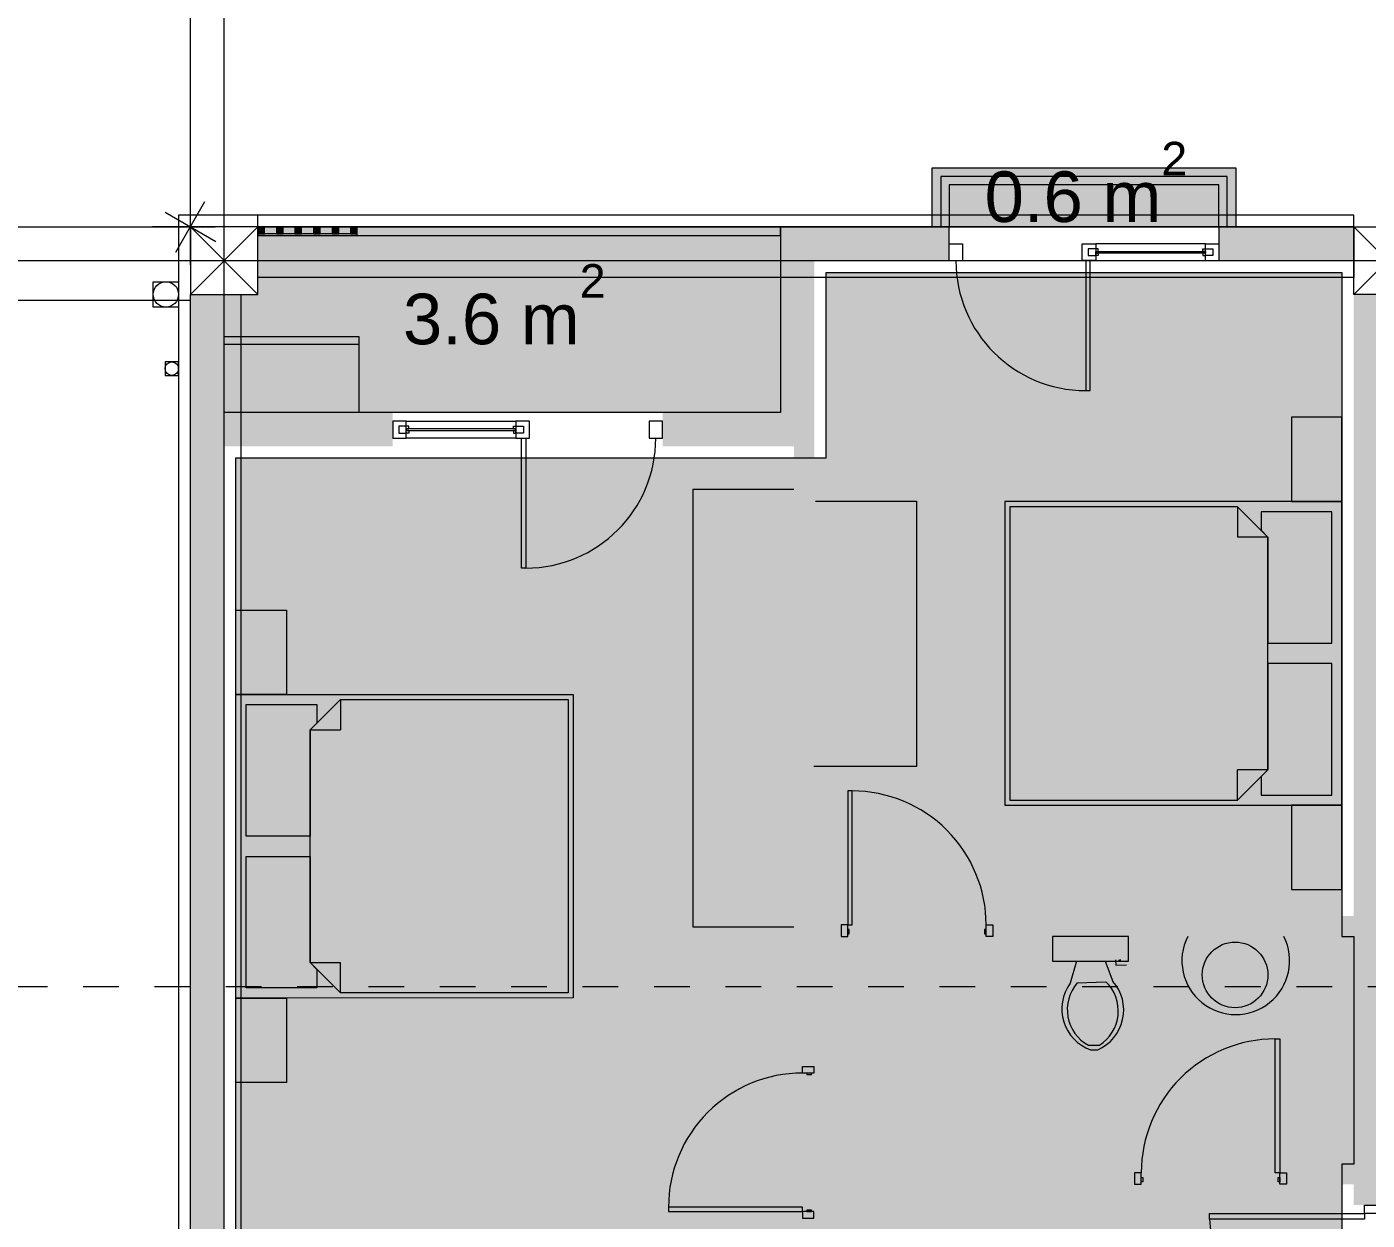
# Model space of a CAD drawing. Header units: millimetres. Extents: x 476571643 to 477489869, y 4620928210 to 4621294454.
# Drawn here: x 477215751 to 477223701, y 4621087306 to 4621094381 of the extents above; entities that cross this region are included whole.
import ezdxf

# ---------------------------------------------------------------- set-up
doc = ezdxf.new("R2010")
doc.units = ezdxf.units.MM
doc.header["$MEASUREMENT"] = 0
doc.linetypes.add('Dashed', pattern=[423.333333, 211.666667, -211.666667])
for name, color, linetype, lineweight in [('0_Pen_No__7_Pen_No__7_Pen_No__7', 7, 'Continuous', 0), ('2D Drafting - General_Pen_No__1_Pen_No__7', 7, 'Continuous', 0), ('2D Drafting - General_Pen_No__1_Pen_No__7_Pen_No__7', 7, 'Continuous', 0), ('2D Drafting - General_Pen_No__250_Pen_No__7_Pen_No__250', 7, 'Continuous', 0), ('2D Drafting - General_Pen_No__250_Pen_No__7_Pen_No__7', 7, 'Continuous', 0), ('2D Drafting - General_Pen_No__7_Pen_No__7_Pen_No__7', 7, 'Continuous', 0), ('Doors_Pen_No__7_Pen_No__7_Pen_No__7', 7, 'Continuous', 0), ('G-Anno-Nplt_Pen_No__151', 151, 'Continuous', 0), ('G-Anno-Nplt_Pen_No__255', 255, 'Continuous', 0), ('G-Anno-Nplt_Pen_No__4', 7, 'Continuous', 0), ('G-Anno-Nplt_Pen_No__7', 7, 'Continuous', 0), ('gegmebi_Pen_No__7_Pen_No__7', 7, 'Continuous', 0), ('kar-panjara_Pen_No__7_Pen_No__7_Pen_No__7', 7, 'Continuous', 0), ('New_0_Pen_No__7', 7, 'Continuous', 0), ('New_2D Drafting - General_Pen_No__250_Pen_No__7_Pen_No__255', 255, 'Continuous', 0), ('New_2D Drafting - General_Pen_No__30_Pen_No__9_Pen_No__9_Pen_No__255', 255, 'Continuous', 0), ('New_2D Drafting - General_Pen_No__30_Pen_No__9_Pen_No__9_Pen_No__7', 7, 'Continuous', 0), ('New_R03_Nakveti_Pen_No__4', 7, 'Continuous', 0), ('New_reg_nak_Pen_No__250', 7, 'Continuous', 0), ('New_reg_nak_Pen_No__7', 7, 'Continuous', 0), ('New_shenobebi_Pen_No__1', 1, 'Continuous', 0), ('New_shenobebi_Pen_No__7', 7, 'Continuous', 0), ('New_Structural - Bearing_Pen_No__1', 1, 'Continuous', 0), ('zoma_Pen_No__1', 1, 'Continuous', 0), ('zoma_Pen_No__142', 142, 'Continuous', 0), ('zoma_Pen_No__5_Pen_No__5', 5, 'Continuous', 0)]:
    doc.layers.add(name, color=color, linetype=linetype, lineweight=lineweight)
doc.layers.add('New_R03_Nakveti', color=7, linetype='Continuous')
doc.layers.add('zoma', color=7, linetype='Continuous')
doc.styles.add('GENERATED_STYLE_1', font='arial.ttf')
doc.styles.add('GENERATED_STYLE_2', font='arial.ttf')
doc.linetypes.add('Break', pattern='A,0,[1,a-5 saxl бѓ’бѓђбѓ¦бѓ”бѓ‘бѓ”бѓ‘бѓ\x98_1.Shx,S=15.679026,R=0,X=0,Y=0],-1975.557214,0', length=1975.557214)
doc.dimstyles.new('GENERATED_STYLE__12', dxfattribs={"dimtxt": 500, "dimasz": 228, "dimexe": 0.18, "dimexo": 3, "dimgap": 0.09, "dimtad": 1, "dimtih": 1, "dimtoh": 1, "dimlfac": 0.001, "dimzin": 0, "dimdsep": 46, "dimtxsty": 'GENERATED_STYLE_2', "dimblk": 'ARROWHEAD_2', "dimblk1": 'ARROWHEAD_2', "dimblk2": 'ARROWHEAD_2', "dimcen": 0.09, "dimclrd": 1, "dimclre": 1, "dimclrt": 1, "dimadec": 0, "dimazin": 0, "dimtfac": 1, "dimtdec": 4, "dimtmove": 2, "dimatfit": 3, "dimfxl": 1, "dimtolj": 1, "dimtzin": 0, "dimarcsym": 0})
doc.dimstyles.new('GENERATED_STYLE__13', dxfattribs={"dimtxt": 500, "dimasz": 228, "dimexe": 0.18, "dimexo": 3, "dimgap": 0.09, "dimtad": 1, "dimlfac": 0.001, "dimzin": 0, "dimdsep": 46, "dimtxsty": 'GENERATED_STYLE_2', "dimblk": 'ARROWHEAD_2', "dimblk1": 'ARROWHEAD_2', "dimblk2": 'ARROWHEAD_2', "dimcen": 0.09, "dimclrd": 1, "dimclre": 1, "dimclrt": 1, "dimadec": 0, "dimazin": 0, "dimtfac": 1, "dimtdec": 4, "dimtmove": 0, "dimatfit": 3, "dimfxl": 1, "dimtolj": 1, "dimtzin": 0, "dimarcsym": 0})
doc.dimstyles.new('GENERATED_STYLE__3', dxfattribs={"dimtxt": 200, "dimasz": 64.421331, "dimexe": 0.18, "dimexo": 3, "dimgap": 0.09, "dimtad": 1, "dimtih": 1, "dimtoh": 1, "dimlfac": 0.001, "dimzin": 0, "dimdsep": 46, "dimtxsty": 'GENERATED_STYLE_2', "dimblk": 'ARROWHEAD_2', "dimblk1": 'ARROWHEAD_2', "dimblk2": 'ARROWHEAD_2', "dimcen": 0.09, "dimclrd": 142, "dimclre": 142, "dimclrt": 142, "dimadec": 0, "dimazin": 0, "dimtfac": 1, "dimtdec": 4, "dimtmove": 0, "dimatfit": 3, "dimfxl": 1, "dimtolj": 1, "dimtzin": 0, "dimarcsym": 0})
doc.dimstyles.new('GENERATED_STYLE__7', dxfattribs={"dimtxt": 200, "dimasz": 64.421331, "dimexe": 0.18, "dimexo": 3, "dimgap": 0.09, "dimtad": 1, "dimlfac": 0.001, "dimzin": 0, "dimdsep": 46, "dimtxsty": 'GENERATED_STYLE_2', "dimblk": 'ARROWHEAD_2', "dimblk1": 'ARROWHEAD_2', "dimblk2": 'ARROWHEAD_2', "dimcen": 0.09, "dimclrd": 142, "dimclre": 142, "dimclrt": 142, "dimadec": 0, "dimazin": 0, "dimtfac": 1, "dimtdec": 4, "dimtmove": 0, "dimatfit": 3, "dimfxl": 1, "dimtolj": 1, "dimtzin": 0, "dimarcsym": 0})

# ---------------------------------------------------------------- blocks, each defined once
blk = doc.blocks.new('Bed Layout 23')
at = {"layer": 'New_R03_Nakveti_Pen_No__4', "color": 7, "linetype": 'Continuous', "lineweight": 0}
for p, q in [((-900, 0), (-1400, 0)), ((-1400, 0), (-1400, -300)), ((-900, -300), (-900, 0)), ((900, 0), (-900, 0)), ((-900, 0), (-900, -2000)), ((1400, 0), (900, 0)), ((900, 0), (900, -300)), ((900, -2000), (900, 0)), ((1400, -300), (1400, 0)), ((-1400, -300), (-900, -300)), ((900, -300), (1400, -300)), ((-690, -440), (-870, -620)), ((0, -440), (-690, -440)), ((-690, -440), (-690, -620)), ((690, -440), (0, -440)), ((870, -620), (690, -440)), ((690, -440), (690, -620)), ((-870, -620), (-870, -1970)), ((-870, -620), (-690, -620)), ((870, -620), (690, -620)), ((870, -1970), (870, -620)), ((-870, -1970), (0, -1970)), ((0, -1970), (870, -1970)), ((-900, -2000), (900, -2000))]:
    blk.add_line(p, q, dxfattribs=at)
at = {"layer": 'New_R03_Nakveti_Pen_No__4', "color": 7, "linetype": 'Continuous', "lineweight": 0, "flags": 128}
for points in [[(-60, -440), (-60, -60), (-840, -60), (-840, -480), (-730, -480), (-690, -440)], [(690, -440), (730, -480), (840, -480), (840, -60), (60, -60), (60, -440)]]:
    blk.add_lwpolyline(points, close=True, dxfattribs=at)
blk = doc.blocks.new('*D1095', base_point=(476844527.1, 4621385791))
at = {"layer": 'zoma_Pen_No__142', "color": 142, "linetype": 'Continuous', "lineweight": 0, "transparency": 16777216}
for p, q in [((477215511.6, 4621092970.3), (477215426.8, 4621093019.3)), ((477215469.2, 4621093036.2), (477215469.2, 4621092994.8)), ((477215405.7, 4621092994.8), (477215532.8, 4621092994.8)), ((477215469.2, 4621092994.8), (477215469.2, 4621086094.8)), ((477215405.7, 4621086094.8), (477215532.8, 4621086094.8)), ((477215511.6, 4621086070.3), (477215426.8, 4621086119.3))]:
    blk.add_line(p, q, dxfattribs=at)
at = {"layer": 'zoma_Pen_No__142', "color": 142, "lineweight": 0, "transparency": 16777216, "insert": (477215429.2, 4621089278.7), "char_height": 200, "attachment_point": 7, "rotation": 90, "style": 'GENERATED_STYLE_2'}
blk.add_mtext('\\A1;{\\pql;\\fArial CYR|b0|i0|c204|p34;6.90}', dxfattribs=at)
blk = doc.blocks.new('ARROWHEAD_2')
at = {"color": 0, "linetype": 'Continuous', "lineweight": 0}
for p, q in [((-0.378, -0.655), (0.378, 0.655)), ((0, 0), (-1, 0))]:
    blk.add_line(p, q, dxfattribs=at)
blk = doc.blocks.new('*D1098', base_point=(476844527.1, 4621385791))
at = {"layer": 'zoma_Pen_No__142', "color": 142, "linetype": 'Continuous', "lineweight": 0, "transparency": 16777216}
for p, q in [((477215025.8, 4621093236.2), (477215025.8, 4621093194.8)), ((477214962.2, 4621093194.8), (477215089.4, 4621093194.8)), ((477215068.2, 4621093170.3), (477214983.4, 4621093219.3)), ((477215025.8, 4621093194.8), (477215025.8, 4621092794.8)), ((477214962.2, 4621092794.8), (477215089.4, 4621092794.8)), ((477215068.2, 4621092770.3), (477214983.4, 4621092819.3))]:
    blk.add_line(p, q, dxfattribs=at)
at = {"layer": 'zoma_Pen_No__142', "color": 142, "lineweight": 0, "transparency": 16777216, "insert": (477214985.8, 4621093219.3), "char_height": 200, "attachment_point": 7, "rotation": 90.00052, "style": 'GENERATED_STYLE_2'}
blk.add_mtext('\\A1;{\\pql;\\fArial CYR|b0|i0|c204|p34;0.40}', dxfattribs=at)
blk = doc.blocks.new('*D1099', base_point=(476844527.1, 4621385791))
at = {"layer": 'zoma_Pen_No__142', "color": 142, "linetype": 'Continuous', "lineweight": 0, "transparency": 16777216}
for p, q in [((477215025.8, 4621093194.8), (477215025.8, 4621092794.8)), ((477214962.2, 4621092794.8), (477215089.4, 4621092794.8)), ((477215068.2, 4621092770.3), (477214983.4, 4621092819.3)), ((477215025.8, 4621092794.8), (477215025.9, 4621086294.8)), ((477215068.2, 4621086270.3), (477214983.5, 4621086319.3))]:
    blk.add_line(p, q, dxfattribs=at)
at = {"layer": 'zoma_Pen_No__142', "color": 142, "lineweight": 0, "transparency": 16777216, "char_height": 200, "attachment_point": 7, "rotation": 90.00052, "style": 'GENERATED_STYLE_2'}
for s, insert in [('\\A1;{\\pql;\\fArial CYR|b0|i0|c204|p34;6.50}', (477214985.8, 4621089278.7)), ('\\A1;{\\pql;\\fArial CYR|b0|i0|c204|p34;0.40}', (477214985.9, 4621086319.3))]:
    blk.add_mtext(s, dxfattribs=dict(at, insert=insert))
blk = doc.blocks.new('*D1100', base_point=(476844527.1, 4621385791))
at = {"layer": 'zoma_Pen_No__142', "color": 142, "linetype": 'Continuous', "lineweight": 0, "transparency": 16777216}
for p, q in [((477215025.8, 4621092794.8), (477215025.9, 4621086294.8)), ((477215068.2, 4621086270.3), (477214983.5, 4621086319.3)), ((477214962.3, 4621086294.8), (477215089.4, 4621086294.8)), ((477215025.9, 4621086294.8), (477215025.9, 4621085894.8)), ((477214962.3, 4621085894.8), (477215089.4, 4621085894.8)), ((477215068.2, 4621085870.3), (477214983.5, 4621085919.3)), ((477215025.9, 4621085894.8), (477215025.9, 4621082794.8))]:
    blk.add_line(p, q, dxfattribs=at)
blk = doc.blocks.new('*D1106', base_point=(476844527.1, 4621385791))
at = {"layer": 'zoma_Pen_No__142', "color": 142, "linetype": 'Continuous', "lineweight": 0, "transparency": 16777216}
for p, q in [((477214459.4, 4621093264.8), (477214586.6, 4621093264.8)), ((477214565.4, 4621093240.3), (477214480.6, 4621093289.2)), ((477214523, 4621093306.2), (477214523, 4621093264.8)), ((477214523, 4621093264.8), (477214523.2, 4621075494.8)), ((477214480.8, 4621075519.2), (477214565.6, 4621075470.3)), ((477214459.6, 4621075494.8), (477214586.8, 4621075494.8)), ((477214523.2, 4621075494.8), (477214523.2, 4621075453.3))]:
    blk.add_line(p, q, dxfattribs=at)
at = {"layer": 'zoma_Pen_No__142', "color": 142, "lineweight": 0, "transparency": 16777216, "insert": (477214483.1, 4621084037.8), "char_height": 200, "attachment_point": 7, "rotation": 90.00052, "style": 'GENERATED_STYLE_2'}
blk.add_mtext('\\A1;{\\pql;\\fArial CYR|b0|i0|c204|p34;17.77}', dxfattribs=at)
blk = doc.blocks.new('*D1131', base_point=(476844527.1, 4621385791))
at = {"layer": 'zoma_Pen_No__142', "color": 142, "linetype": 'Continuous', "lineweight": 0, "transparency": 16777216}
for p, q in [((477240464.8, 4621093194.8), (477240337.7, 4621093194.8)), ((477240443.6, 4621093170.3), (477240358.9, 4621093219.3)), ((477240401.2, 4621075494.8), (477240401.2, 4621093194.8)), ((477240358.9, 4621075519.3), (477240443.6, 4621075470.3)), ((477240464.8, 4621075494.8), (477240337.7, 4621075494.8)), ((477240401.2, 4621075453.3), (477240401.2, 4621075494.8))]:
    blk.add_line(p, q, dxfattribs=at)
at = {"layer": 'zoma_Pen_No__142', "color": 142, "lineweight": 0, "transparency": 16777216, "insert": (477240361.2, 4621084002.9), "char_height": 200, "attachment_point": 7, "rotation": 90, "style": 'GENERATED_STYLE_2'}
blk.add_mtext('\\A1;{\\pql;\\fArial CYR|b0|i0|c204|p34;17.70}', dxfattribs=at)
blk = doc.blocks.new('*D1132', base_point=(476844527.1, 4621385791))
at = {"layer": 'zoma_Pen_No__142', "color": 142, "linetype": 'Continuous', "lineweight": 0, "transparency": 16777216}
for p, q in [((477240401.2, 4621093194.8), (477240401.2, 4621093236.2)), ((477240464.8, 4621093194.8), (477240337.7, 4621093194.8)), ((477240443.6, 4621093170.3), (477240358.9, 4621093219.3))]:
    blk.add_line(p, q, dxfattribs=at)
blk = doc.blocks.new('*D1133', base_point=(476844527.1, 4621385791))
at = {"layer": 'zoma_Pen_No__142', "color": 142, "linetype": 'Continuous', "lineweight": 0, "transparency": 16777216}
for p, q in [((477216745.8, 4621095259.8), (477216696.8, 4621095175)), ((477216721.3, 4621095153.8), (477216721.3, 4621095281)), ((477217145.8, 4621095259.8), (477217096.8, 4621095175)), ((477217121.3, 4621095153.8), (477217121.3, 4621095281)), ((477216679.9, 4621095217.4), (477216721.3, 4621095217.4)), ((477216721.3, 4621095217.4), (477217121.3, 4621095217.4))]:
    blk.add_line(p, q, dxfattribs=at)
at = {"layer": 'zoma_Pen_No__142', "color": 142, "lineweight": 0, "transparency": 16777216, "insert": (477216164.7, 4621095257.4), "char_height": 200, "attachment_point": 7, "style": 'GENERATED_STYLE_2'}
blk.add_mtext('\\A1;{\\pql;\\fArial CYR|b0|i0|c204|p34;0.40}', dxfattribs=at)
blk = doc.blocks.new('*D1134', base_point=(476844527.1, 4621385791))
at = {"layer": 'zoma_Pen_No__142', "color": 142, "linetype": 'Continuous', "lineweight": 0, "transparency": 16777216}
for p, q in [((477217145.8, 4621095259.8), (477217096.8, 4621095175)), ((477217121.3, 4621095153.8), (477217121.3, 4621095281)), ((477223645.8, 4621095259.8), (477223596.8, 4621095175)), ((477223621.3, 4621095153.8), (477223621.3, 4621095281)), ((477217121.3, 4621095217.4), (477223621.3, 4621095217.4))]:
    blk.add_line(p, q, dxfattribs=at)
at = {"layer": 'zoma_Pen_No__142', "color": 142, "lineweight": 0, "transparency": 16777216, "char_height": 200, "attachment_point": 7, "style": 'GENERATED_STYLE_2'}
for s, insert in [('\\A1;{\\pql;\\fArial CYR|b0|i0|c204|p34;6.50}', (477220105.3, 4621095257.4)), ('\\A1;{\\pql;\\fArial CYR|b0|i0|c204|p34;0.40}', (477223064.7, 4621095257.4))]:
    blk.add_mtext(s, dxfattribs=dict(at, insert=insert))
blk = doc.blocks.new('*D1135', base_point=(476844527.1, 4621385791))
at = {"layer": 'zoma_Pen_No__142', "color": 142, "linetype": 'Continuous', "lineweight": 0, "transparency": 16777216}
for p, q in [((477223645.8, 4621095259.8), (477223596.8, 4621095175)), ((477223621.3, 4621095153.8), (477223621.3, 4621095281)), ((477224045.8, 4621095259.8), (477223996.8, 4621095175)), ((477224021.3, 4621095153.8), (477224021.3, 4621095281)), ((477223621.3, 4621095217.4), (477224021.3, 4621095217.4))]:
    blk.add_line(p, q, dxfattribs=at)
blk = doc.blocks.new('*D1143', base_point=(476844527.1, 4621385791))
at = {"layer": 'zoma_Pen_No__142', "color": 142, "linetype": 'Continuous', "lineweight": 0, "transparency": 16777216}
for p, q in [((477216721.3, 4621095901.8), (477216721.3, 4621096028.9)), ((477237821.3, 4621095901.8), (477237821.3, 4621096028.9)), ((477216679.9, 4621095965.3), (477216721.3, 4621095965.3)), ((477216745.8, 4621096007.7), (477216696.8, 4621095922.9)), ((477216721.3, 4621095965.3), (477237821.3, 4621095965.3)), ((477237796.8, 4621095922.9), (477237845.8, 4621096007.7)), ((477237821.3, 4621095965.3), (477237862.8, 4621095965.3))]:
    blk.add_line(p, q, dxfattribs=at)
at = {"layer": 'zoma_Pen_No__142', "color": 142, "lineweight": 0, "transparency": 16777216, "insert": (477226929.4, 4621096005.3), "char_height": 200, "attachment_point": 7, "style": 'GENERATED_STYLE_2'}
blk.add_mtext('\\A1;{\\pql;\\fArial CYR|b0|i0|c204|p34;21.10}', dxfattribs=at)
blk = doc.blocks.new('*D1276', base_point=(476844527.1, 4621385791))
at = {"layer": 'zoma_Pen_No__1', "color": 1, "linetype": 'Continuous', "lineweight": 0, "transparency": 16777216}
for p, q in [((477205011, 4621092969.8), (477205011, 4621093419.8)), ((477216721.3, 4621092969.8), (477216721.3, 4621093419.8)), ((477205097.6, 4621093344.8), (477204924.4, 4621093044.8)), ((477216634.7, 4621093044.8), (477216807.9, 4621093344.8)), ((477204864.3, 4621093194.8), (477205011, 4621093194.8)), ((477205011, 4621093194.8), (477216721.3, 4621093194.8)), ((477216721.3, 4621093194.8), (477216868, 4621093194.8))]:
    blk.add_line(p, q, dxfattribs=at)
at = {"layer": 'zoma_Pen_No__1', "color": 1, "lineweight": 0, "transparency": 16777216, "insert": (477209477.1, 4621093294.8), "char_height": 500, "attachment_point": 7, "style": 'GENERATED_STYLE_2'}
blk.add_mtext('\\A1;{\\pql;\\fArial CYR|b0|i0|c204|p34;73.42}', dxfattribs=at)
blk = doc.blocks.new('*D1277', base_point=(476844527.1, 4621385791))
at = {"layer": 'zoma_Pen_No__1', "color": 1, "linetype": 'Continuous', "lineweight": 0, "transparency": 16777216}
for p, q in [((477216721.3, 4621105978.6), (477216721.3, 4621106125.3)), ((477216871.3, 4621105892), (477216571.3, 4621106065.2)), ((477216946.3, 4621105978.6), (477216496.3, 4621105978.6)), ((477216721.3, 4621093194.8), (477216721.3, 4621105978.6)), ((477216571.3, 4621093281.4), (477216871.3, 4621093108.2)), ((477216946.3, 4621093194.8), (477216496.3, 4621093194.8)), ((477216721.3, 4621093048.1), (477216721.3, 4621093194.8))]:
    blk.add_line(p, q, dxfattribs=at)
at = {"layer": 'zoma_Pen_No__1', "color": 1, "lineweight": 0, "transparency": 16777216, "insert": (477216621.3, 4621098731.9), "char_height": 500, "attachment_point": 7, "rotation": 90, "style": 'GENERATED_STYLE_2'}
blk.add_mtext('\\A1;{\\pql;\\fArial CYR|b0|i0|c204|p34;12.78}', dxfattribs=at)

msp = doc.modelspace()

# ---------------------------------------------------------------- hatches: boundary and pattern name
at = {"layer": '2D Drafting - General_Pen_No__250_Pen_No__7_Pen_No__7', "linetype": 'Continuous', "lineweight": 0}
for points in [[(477217121.317, 4621093144.799), (477217711.317, 4621093144.799), (477217711.317, 4621093154.799), (477217121.317, 4621093154.799)], [(477220221.663, 4621092994.756), (477221221.499, 4621092994.756), (477221221.499, 4621093194.791), (477220221.663, 4621093194.799)], [(477222821.499, 4621092994.799), (477223621.317, 4621092994.799), (477223621.317, 4621093194.799), (477222821.499, 4621093194.799)], [(477220221.788, 4621092094.799), (477220221.788, 4621092994.635), (477220421.788, 4621092994.635), (477220421.788, 4621092094.799)], [(477216921.317, 4621092794.799), (477216721.317, 4621092794.799), (477216721.317, 4621086294.799), (477216921.317, 4621086294.799)], [(477223621.317, 4621092794.799), (477223621.317, 4621087394.799), (477223821.317, 4621087394.799), (477223821.317, 4621092794.799)], [(477216921.607, 4621091894.799), (477217921.953, 4621091894.799), (477217921.953, 4621092094.799), (477216921.607, 4621092094.799)], [(477219521.953, 4621091894.799), (477220421.788, 4621091894.799), (477220421.788, 4621092094.799), (477219521.953, 4621092094.799)], [(477220421.436, 4621088217.612), (477220421.436, 4621091894.799), (477220301.436, 4621091894.799), (477220301.436, 4621088217.612)], [(477220580.616, 4621089108.418), (477220420.618, 4621089108.418), (477220420.618, 4621088988.418), (477220580.616, 4621088988.418)], [(477223621.436, 4621089108.418), (477221480.616, 4621089108.418), (477221480.616, 4621088988.418), (477221580.838, 4621088988.418), (477221580.838, 4621087518.418), (477222321.85, 4621087518.418), (477222321.85, 4621087638.418), (477221700.838, 4621087638.418), (477221700.838, 4621088988.418), (477223621.436, 4621088988.418)], [(477223621.317, 4621087638.37), (477223221.731, 4621087638.37), (477223221.731, 4621087518.37), (477223621.317, 4621087518.37)], [(477220421.436, 4621086567.635), (477220421.436, 4621087318.047), (477220301.436, 4621087318.047), (477220301.436, 4621086567.632)]]:
    msp.add_hatch(color=7, dxfattribs=at).paths.add_polyline_path(points)
at = {"layer": 'G-Anno-Nplt_Pen_No__151', "linetype": 'Continuous', "lineweight": 0, "true_color": 0x1f2f3f}
msp.add_hatch(color=169, dxfattribs=at).paths.add_polyline_path([(477216991.317, 4621081734.611), (477217391.317, 4621081734.611), (477217391.317, 4621082564.799), (477217191.317, 4621082564.799), (477217191.317, 4621082864.799), (477216991.317, 4621082864.799), (477216991.317, 4621085824.799), (477217191.317, 4621085824.799), (477217191.317, 4621085994.799), (477217191.317, 4621086124.799), (477217391.317, 4621086124.799), (477217391.317, 4621086954.987), (477216991.317, 4621086954.987), (477216991.317, 4621091824.799), (477220491.499, 4621091824.799), (477220491.499, 4621092924.799), (477223551.317, 4621092924.799), (477223551.317, 4621092724.799), (477223551.317, 4621088988.418), (477223621.436, 4621088988.418), (477223621.436, 4621087638.37), (477223551.318, 4621087638.37), (477223551.318, 4621086064.799), (477223251.317, 4621086064.799), (477223251.317, 4621085384.611), (477223651.317, 4621085384.611), (477223651.317, 4621082864.799), (477223551.317, 4621082864.799), (477223551.317, 4621082324.799), (477223651.317, 4621082324.799), (477223651.317, 4621077464.799), (477216991.317, 4621077464.799)])
at = {"layer": 'G-Anno-Nplt_Pen_No__255', "linetype": 'Continuous', "lineweight": 0, "true_color": 0x3f3f3f}
for points in [[(477221121.499, 4621093544.756), (477222921.499, 4621093544.756), (477222921.499, 4621093194.799), (477221121.499, 4621093194.815)], [(477217121.317, 4621092794.799), (477217121.317, 4621093194.799), (477220221.663, 4621093194.799), (477220221.663, 4621092094.802), (477216921.317, 4621092094.772), (477216921.317, 4621092794.799)]]:
    msp.add_hatch(color=250, dxfattribs=at).paths.add_polyline_path(points)
at = {"layer": 'New_2D Drafting - General_Pen_No__250_Pen_No__7_Pen_No__255', "linetype": 'Continuous', "lineweight": 0}
msp.add_hatch(color=255, dxfattribs=at).paths.add_polyline_path([(477217721.317, 4621092094.772), (477217721.317, 4621092544.772), (477216921.317, 4621092544.772), (477216921.317, 4621092094.772)])
at = {"layer": 'New_2D Drafting - General_Pen_No__30_Pen_No__9_Pen_No__9_Pen_No__255', "linetype": 'Continuous', "lineweight": 0}
for points in [[(477217121.317, 4621093194.799), (477217121.317, 4621093154.799), (477217161.317, 4621093154.799), (477217161.317, 4621093194.799)], [(477217231.317, 4621093194.799), (477217231.317, 4621093154.799), (477217271.317, 4621093154.799), (477217271.317, 4621093194.799)], [(477217341.317, 4621093194.799), (477217341.317, 4621093154.799), (477217381.317, 4621093154.799), (477217381.317, 4621093194.799)], [(477217451.317, 4621093194.799), (477217451.317, 4621093154.799), (477217491.317, 4621093154.799), (477217491.317, 4621093194.799)], [(477217561.317, 4621093194.799), (477217561.317, 4621093154.799), (477217601.317, 4621093154.799), (477217601.317, 4621093194.799)], [(477217671.317, 4621093194.799), (477217671.317, 4621093154.799), (477217711.317, 4621093154.799), (477217711.317, 4621093194.799)]]:
    msp.add_hatch(color=255, dxfattribs=at).paths.add_polyline_path(points)

# ---------------------------------------------------------------- linework, layer by layer
at = {"layer": '0_Pen_No__7_Pen_No__7_Pen_No__7', "color": 7, "linetype": 'Continuous', "lineweight": 0}
for p, q in [((477221977.324, 4621088842.367), (477221939.188, 4621088710.192)), ((477222147.232, 4621088842.367), (477222193.551, 4621088721.312)), ((477222209.188, 4621088849.42), (477222210.578, 4621088817.624)), ((477222210.578, 4621088817.624), (477222274.169, 4621088820.404)), ((477222230.849, 4621088839.748), (477222230.385, 4621088850.347)), ((477222273.242, 4621088841.601), (477222230.849, 4621088839.748)), ((477222235.518, 4621088850.571), (477222235.981, 4621088839.972)), ((477221981.582, 4621088712.045), (477222151.157, 4621088719.458))]:
    msp.add_line(p, q, dxfattribs=at)
at = {"layer": '0_Pen_No__7_Pen_No__7_Pen_No__7', "color": 7, "linetype": 'Continuous', "lineweight": 0, "flags": 128}
msp.add_lwpolyline([(477222285.825, 4621088988.418), (477221835.389, 4621088988.418), (477221835.389, 4621088842.367), (477222285.825, 4621088842.367)], close=True, dxfattribs=at)
for points in [[(477222047.759, 4621088342.905), (477222112.919, 4621088342.905)], [(477222059.971, 4621088315.606), (477222103.062, 4621088315.606)]]:
    msp.add_lwpolyline(points, dxfattribs=at)
at = {"layer": '0_Pen_No__7_Pen_No__7_Pen_No__7', "color": 7, "linetype": 'Continuous', "lineweight": 0}
msp.add_circle((477222917.371, 4621088759.917), 194.708, dxfattribs=at)
for centre, radius, start, end in [((477222921.687, 4621088844.402), 319.521, 153.2098825, 26.7901175), ((477222147.997, 4621088558.33), 258.193, 143.9724701, 250.0664543), ((477222162.639, 4621088553.939), 240.373, 138.871088, 241.450167), ((477221998.79, 4621088551.807), 258.192, 293.8191837, 41.0340773), ((477221984.588, 4621088546.155), 240.373, 302.2682773, 46.135453)]:
    msp.add_arc(centre, radius, start, end, dxfattribs=at)
at = {"layer": '2D Drafting - General_Pen_No__1_Pen_No__7', "color": 7, "linetype": 'Continuous', "lineweight": 0}
for p, q in [((477216721.317, 4621092794.799), (477217121.317, 4621093194.799)), ((477217121.317, 4621092794.799), (477216721.317, 4621093194.799)), ((477223621.317, 4621092794.799), (477224021.317, 4621093194.799)), ((477224021.317, 4621092794.799), (477223621.317, 4621093194.799))]:
    msp.add_line(p, q, dxfattribs=at)
at = {"layer": '2D Drafting - General_Pen_No__1_Pen_No__7', "color": 7, "linetype": 'Continuous', "lineweight": 0, "flags": 128}
for points in [[(477216721.317, 4621092794.799), (477217121.317, 4621092794.799), (477217121.317, 4621093194.799), (477216721.317, 4621093194.799)], [(477223621.317, 4621092894.799), (477217121.317, 4621092894.799), (477217121.317, 4621093194.799), (477223621.317, 4621093194.799)], [(477224021.317, 4621092794.799), (477223621.317, 4621092794.799), (477223621.317, 4621093194.799), (477224021.317, 4621093194.799)], [(477216721.317, 4621086294.799), (477216721.317, 4621092794.799), (477217021.317, 4621092794.799), (477217021.317, 4621086294.799)]]:
    msp.add_lwpolyline(points, close=True, dxfattribs=at)
at = {"layer": '2D Drafting - General_Pen_No__1_Pen_No__7', "color": 7, "linetype": 'Continuous', "lineweight": 0}
for centre, radius in [((477216576.139, 4621092794.798), 75), ((477216611.144, 4621092354.8), 40)]:
    msp.add_circle(centre, radius, dxfattribs=at)
at = {"layer": '2D Drafting - General_Pen_No__1_Pen_No__7_Pen_No__7', "color": 7, "linetype": 'Continuous', "lineweight": 0}
msp.add_arc((477223659.565, 4621087337.077), 893.239, 181.603806, 271.603806, dxfattribs=at)
at = {"layer": '2D Drafting - General_Pen_No__250_Pen_No__7_Pen_No__250', "color": 7, "linetype": 'Continuous', "lineweight": 0, "flags": 128}
msp.add_lwpolyline([(477217121.317, 4621093144.799), (477217711.317, 4621093144.799), (477217711.317, 4621093154.799), (477217121.317, 4621093154.799)], close=True, dxfattribs=at)
at = {"layer": '2D Drafting - General_Pen_No__250_Pen_No__7_Pen_No__7', "color": 7, "linetype": 'Continuous', "lineweight": 0, "flags": 128}
for points in [[(477220221.663, 4621092994.756), (477221221.499, 4621092994.756), (477221221.499, 4621093194.791), (477220221.663, 4621093194.799)], [(477222821.499, 4621092994.799), (477223621.317, 4621092994.799), (477223621.317, 4621093194.799), (477222821.499, 4621093194.799)]]:
    msp.add_lwpolyline(points, close=True, dxfattribs=at)
at = {"layer": '2D Drafting - General_Pen_No__7_Pen_No__7_Pen_No__7', "color": 7, "linetype": 'Continuous', "lineweight": 0, "flags": 128}
for points in [[(477222741.499, 4621093094.733), (477222091.499, 4621093094.704), (477222091.503, 4621092994.765), (477222741.503, 4621092994.794)], [(477218001.953, 4621092042.612), (477218651.953, 4621092042.583), (477218651.949, 4621091942.644), (477218001.949, 4621091942.673)]]:
    msp.add_lwpolyline(points, close=True, dxfattribs=at)
at = {"layer": '2D Drafting - General_Pen_No__7_Pen_No__7_Pen_No__7', "color": 7, "linetype": 'Continuous', "lineweight": 0}
for centre, radius, start, end in [((477222031.814, 4621092994.752), 770.311, 180.005711, 270.0025313), ((477218711.638, 4621091942.631), 770.311, 269.9974687, 359.994289), ((477220646.794, 4621089056.153), 794.311, 359.9998025, 90.001484), ((477223155.672, 4621087586.144), 794.311, 89.998516, 180.0001975), ((477220351.479, 4621087383.788), 794.311, 89.9998025, 180.001484)]:
    msp.add_arc(centre, radius, start, end, dxfattribs=at)
at = {"layer": 'Doors_Pen_No__7_Pen_No__7_Pen_No__7', "color": 7, "linetype": 'Continuous', "lineweight": 0, "flags": 128}
for points in [[(477222058.481, 4621092994.753), (477222031.814, 4621092994.752), (477222031.848, 4621092224.441), (477222058.515, 4621092224.442)], [(477218684.971, 4621091942.632), (477218711.638, 4621091942.631), (477218711.604, 4621091172.32), (477218684.937, 4621091172.321)], [(477220620.127, 4621089056.152), (477220646.794, 4621089056.153), (477220646.773, 4621089850.464), (477220620.107, 4621089850.464)], [(477220580.618, 4621088988.418), (477220620.129, 4621088988.419), (477220620.127, 4621089056.152), (477220580.616, 4621089056.151)], [(477220620.129, 4621089002.819), (477220629.018, 4621089002.819), (477220629.017, 4621089029.486), (477220620.128, 4621089029.486)], [(477221432.218, 4621089002.817), (477221441.106, 4621089002.817), (477221441.106, 4621089029.484), (477221432.217, 4621089029.483)], [(477221480.618, 4621088988.418), (477221441.107, 4621088988.417), (477221441.105, 4621089056.15), (477221480.616, 4621089056.151)], [(477223182.339, 4621087586.143), (477223155.672, 4621087586.144), (477223155.693, 4621088380.455), (477223182.36, 4621088380.454)], [(477220419.214, 4621088217.612), (477220419.215, 4621088178.101), (477220351.482, 4621088178.099), (477220351.481, 4621088217.61)], [(477220404.815, 4621088169.212), (477220404.815, 4621088178.1), (477220378.148, 4621088178.1), (477220378.149, 4621088169.211)], [(477222321.848, 4621087518.409), (477222361.36, 4621087518.408), (477222361.361, 4621087586.141), (477222321.85, 4621087586.142)], [(477222370.249, 4621087532.807), (477222361.36, 4621087532.808), (477222361.361, 4621087559.474), (477222370.249, 4621087559.474)], [(477223182.338, 4621087532.81), (477223173.449, 4621087532.81), (477223173.449, 4621087559.477), (477223182.338, 4621087559.476)], [(477223221.848, 4621087518.409), (477223182.337, 4621087518.41), (477223182.339, 4621087586.143), (477223221.85, 4621087586.142)], [(477220351.48, 4621087357.121), (477220351.479, 4621087383.788), (477219557.168, 4621087383.767), (477219557.169, 4621087357.101)], [(477220419.214, 4621087317.612), (477220419.213, 4621087357.123), (477220351.48, 4621087357.121), (477220351.481, 4621087317.61)], [(477220404.813, 4621087357.123), (477220404.813, 4621087366.012), (477220378.146, 4621087366.011), (477220378.146, 4621087357.122)], [(477223769.231, 4621087394.799), (477223769.231, 4621087345.41), (477223684.565, 4621087345.41), (477223684.565, 4621087394.799)], [(477223684.565, 4621087345.41), (477223684.565, 4621087312.077), (477222766.676, 4621087312.077), (477222766.676, 4621087345.41)]]:
    msp.add_lwpolyline(points, close=True, dxfattribs=at)
at = {"layer": 'G-Anno-Nplt_Pen_No__4', "color": 7, "linetype": 'Continuous', "lineweight": 0, "flags": 128}
for points in [[(477221121.499, 4621093544.756), (477222921.499, 4621093544.756), (477222921.499, 4621093194.799), (477221121.499, 4621093194.815)], [(477217121.317, 4621092794.799), (477217121.317, 4621093194.799), (477220221.663, 4621093194.799), (477220221.663, 4621092094.802), (477216921.317, 4621092094.772), (477216921.317, 4621092794.799)]]:
    msp.add_lwpolyline(points, close=True, dxfattribs=at)
msp.add_lwpolyline([(477216991.317, 4621086954.987), (477216991.317, 4621091824.799), (477220491.499, 4621091824.799), (477220491.499, 4621092924.799), (477223551.317, 4621092924.799), (477223551.317, 4621092724.799), (477223551.317, 4621088988.418), (477223621.436, 4621088988.418), (477223621.436, 4621087638.37), (477223551.318, 4621087638.37), (477223551.318, 4621086064.799)], dxfattribs=at)
at = {"layer": 'gegmebi_Pen_No__7_Pen_No__7', "color": 7, "linetype": 'Continuous', "lineweight": 0}
for p, q in [((477216501.139, 4621092719.798), (477216501.139, 4621092869.798)), ((477216501.139, 4621092869.798), (477216651.139, 4621092869.798)), ((477216651.139, 4621092869.798), (477216651.139, 4621092719.798)), ((477216651.139, 4621092719.798), (477216501.139, 4621092719.798)), ((477216571.144, 4621092394.8), (477216571.144, 4621092314.8)), ((477216651.144, 4621092394.8), (477216571.144, 4621092394.8)), ((477216651.144, 4621092314.8), (477216651.144, 4621092394.8)), ((477216571.144, 4621092314.8), (477216651.144, 4621092314.8))]:
    msp.add_line(p, q, dxfattribs=at)
at = {"layer": 'kar-panjara_Pen_No__7_Pen_No__7_Pen_No__7', "color": 7, "linetype": 'Continuous', "lineweight": 0, "flags": 128}
for points in [[(477221221.499, 4621093094.684), (477221301.499, 4621093094.687), (477221301.503, 4621092994.687), (477221221.503, 4621092994.684)], [(477222011.499, 4621093094.761), (477222091.499, 4621093094.765), (477222091.503, 4621092994.765), (477222011.503, 4621092994.761)], [(477222741.499, 4621093094.733), (477222821.499, 4621093094.736), (477222821.503, 4621092994.736), (477222741.503, 4621092994.733)], [(477222046.502, 4621093024.763), (477222091.502, 4621093024.765), (477222091.501, 4621093039.765), (477222091.501, 4621093049.765), (477222106.501, 4621093049.766), (477222106.5, 4621093064.766), (477222046.5, 4621093064.763)], [(477222741.501, 4621093039.794), (477222091.501, 4621093039.765), (477222091.501, 4621093049.765), (477222741.501, 4621093049.794)], [(477222106.502, 4621093024.766), (477222091.502, 4621093024.765), (477222091.501, 4621093039.765), (477222106.501, 4621093039.766)], [(477222786.502, 4621093024.796), (477222741.502, 4621093024.794), (477222741.501, 4621093039.794), (477222741.501, 4621093049.794), (477222726.501, 4621093049.793), (477222726.5, 4621093064.793), (477222786.5, 4621093064.796)], [(477222726.502, 4621093024.793), (477222741.502, 4621093024.794), (477222741.501, 4621093039.794), (477222726.501, 4621093039.793)], [(477218001.953, 4621092042.612), (477217921.953, 4621092042.615), (477217921.949, 4621091942.615), (477218001.949, 4621091942.612)], [(477218731.953, 4621092042.64), (477218651.953, 4621092042.644), (477218651.949, 4621091942.644), (477218731.949, 4621091942.64)], [(477219521.953, 4621092042.563), (477219441.953, 4621092042.566), (477219441.949, 4621091942.566), (477219521.949, 4621091942.563)], [(477217956.95, 4621091972.675), (477218001.95, 4621091972.673), (477218001.951, 4621091987.673), (477218001.951, 4621091997.673), (477218016.951, 4621091997.672), (477218016.952, 4621092012.672), (477217956.952, 4621092012.675)], [(477218016.95, 4621091972.672), (477218001.95, 4621091972.673), (477218001.951, 4621091987.673), (477218016.951, 4621091987.672)], [(477218001.951, 4621091987.673), (477218651.951, 4621091987.644), (477218651.951, 4621091997.644), (477218001.951, 4621091997.673)], [(477218636.95, 4621091972.644), (477218651.95, 4621091972.644), (477218651.951, 4621091987.644), (477218636.951, 4621091987.644)], [(477218696.95, 4621091972.642), (477218651.95, 4621091972.644), (477218651.951, 4621091987.644), (477218651.951, 4621091997.644), (477218636.951, 4621091997.644), (477218636.952, 4621092012.644), (477218696.952, 4621092012.642)]]:
    msp.add_lwpolyline(points, close=True, dxfattribs=at)
at = {"layer": 'New_0_Pen_No__7', "color": 7, "linetype": 'Continuous', "lineweight": 0}
for points in [[(477220300.618, 4621091638.624), (477219700.618, 4621091638.624), (477219700.618, 4621089044.9), (477220300.618, 4621089044.9)], [(477220428.858, 4621091568.653), (477221028.858, 4621091568.653), (477221028.858, 4621089996.476), (477220418.489, 4621089996.476)]]:
    msp.add_lwpolyline(points, dxfattribs=at)
at = {"layer": 'New_2D Drafting - General_Pen_No__30_Pen_No__9_Pen_No__9_Pen_No__7', "color": 7, "linetype": 'Continuous', "lineweight": 0, "flags": 128}
for points in [[(477217121.317, 4621093194.799), (477217121.317, 4621093154.799), (477217161.317, 4621093154.799), (477217161.317, 4621093194.799)], [(477217231.317, 4621093194.799), (477217231.317, 4621093154.799), (477217271.317, 4621093154.799), (477217271.317, 4621093194.799)], [(477217341.317, 4621093194.799), (477217341.317, 4621093154.799), (477217381.317, 4621093154.799), (477217381.317, 4621093194.799)], [(477217451.317, 4621093194.799), (477217451.317, 4621093154.799), (477217491.317, 4621093154.799), (477217491.317, 4621093194.799)], [(477217561.317, 4621093194.799), (477217561.317, 4621093154.799), (477217601.317, 4621093154.799), (477217601.317, 4621093194.799)], [(477217671.317, 4621093194.799), (477217671.317, 4621093154.799), (477217711.317, 4621093154.799), (477217711.317, 4621093194.799)]]:
    msp.add_lwpolyline(points, close=True, dxfattribs=at)
at = {"layer": 'New_reg_nak_Pen_No__250', "color": 7, "linetype": 'Continuous', "lineweight": 0}
for p, q in [((477217121.317, 4621093194.799), (477217121.317, 4621093264.78)), ((477216921.317, 4621092499.294), (477217721.317, 4621092499.294))]:
    msp.add_line(p, q, dxfattribs=at)
at = {"layer": 'New_reg_nak_Pen_No__250', "color": 7, "linetype": 'Continuous', "lineweight": 0, "flags": 128}
for points in [[(477217121.317, 4621093144.799), (477220221.663, 4621093144.799), (477220221.663, 4621093194.799), (477217121.317, 4621093194.799)], [(477217721.317, 4621092094.772), (477216921.317, 4621092094.772), (477216921.317, 4621092544.772), (477217721.317, 4621092544.772)]]:
    msp.add_lwpolyline(points, close=True, dxfattribs=at)
at = {"layer": 'New_reg_nak_Pen_No__7', "color": 7, "linetype": 'Continuous', "lineweight": 0, "flags": 128}
msp.add_lwpolyline([(477223621.317, 4621093194.799), (477223621.317, 4621093264.799), (477216651.316, 4621093264.799), (477216651.576, 4621075494.799), (477216721.317, 4621075494.799)], dxfattribs=at)
at = {"layer": 'New_shenobebi_Pen_No__1', "color": 1, "linetype": 'Dashed', "lineweight": 0}
msp.add_lwpolyline([(477212274.518, 4621088690.501), (477244001.258, 4621088690.501), (477244331.032, 4621088690.501)], dxfattribs=at)
at = {"layer": 'New_shenobebi_Pen_No__7', "color": 7, "linetype": 'Continuous', "lineweight": 0}
for p, q in [((477221171.499, 4621093494.756), (477221171.499, 4621093194.815)), ((477222871.499, 4621093494.756), (477221171.499, 4621093494.756)), ((477222871.499, 4621093194.815), (477222871.499, 4621093494.756)), ((477222821.499, 4621093444.756), (477221221.499, 4621093444.756)), ((477221221.499, 4621093444.756), (477221221.499, 4621093194.815)), ((477222821.499, 4621093194.815), (477222821.499, 4621093444.756))]:
    msp.add_line(p, q, dxfattribs=at)
at = {"layer": 'New_Structural - Bearing_Pen_No__1', "color": 1, "linetype": 'Break', "lineweight": 0}
msp.add_line((477205010.974, 4621092760.33), (477216721.317, 4621092760.33), dxfattribs=at)
at = {"layer": 'zoma_Pen_No__5_Pen_No__5', "color": 5, "linetype": 'Continuous', "lineweight": 0}
for p, q in [((477216921.317, 4621071985.202), (477216921.317, 4621096696.008)), ((477212840.766, 4621092994.799), (477241693.846, 4621092994.799)), ((477212840.766, 4621092994.799), (477241693.846, 4621092994.799))]:
    msp.add_line(p, q, dxfattribs=at)

# ---------------------------------------------------------------- block references
at = {"layer": 'New_R03_Nakveti', "color": 7, "linetype": 'Continuous', "lineweight": 0, "zscale": 1000, "rotation": 270}
msp.add_blockref('Bed Layout 23', (477223551.436, 4621090666.036), dxfattribs=at)
at = {"layer": 'New_R03_Nakveti', "color": 7, "linetype": 'Continuous', "lineweight": 0, "xscale": -0.9999999999999998, "zscale": 1000, "rotation": 90.0029726951062}
msp.add_blockref('Bed Layout 23', (477216991.39, 4621089522.995), dxfattribs=at)

# ---------------------------------------------------------------- texts
at = {"layer": 'G-Anno-Nplt_Pen_No__7', "color": 7, "lineweight": 0, "char_height": 300, "attachment_point": 7, "style": 'GENERATED_STYLE_1'}
for s, insert in [('{\\fArial|b0|i0|c0|p34;0.6 m{\\H0.66x;\\S2^  ;}}', (477221432.084, 4621093219.777)), ('{\\fArial|b0|i0|c0|p34;3.6 m{\\H0.66x;\\S2^  ;}}', (477217982.075, 4621092494.786))]:
    msp.add_mtext(s, dxfattribs=dict(at, insert=insert))

# ---------------------------------------------------------------- dimensions: what is measured, and where the dimension line sits
at = {"layer": 'zoma', "color": 1, "linetype": 'Continuous', "lineweight": 0}
dim = msp.add_linear_dim(base=(477216721.317, 4621105978.62), p1=(477216721.317, 4621093194.799), p2=(477216721.272, 4621105978.62), angle=90, dimstyle='GENERATED_STYLE__13', dxfattribs=at)
dim.commit()
dim.dimension.update_dxf_attribs({"geometry": '*D1277', "text_midpoint": (477216371.317, 4621099571.855), "dimtype": 160, "text_rotation": 90})
at = {"layer": 'zoma', "color": 142, "linetype": 'Continuous', "lineweight": 0}
for base, p1, p2, picture, middle in [((477237821.317, 4621095965.329), (477216721.317, 4621092193.097), (477237821.317, 4621092193.097), '*D1143', (477227265.375, 4621096105.329)), ((477217121.317, 4621095217.402), (477216721.317, 4621091793.1), (477217121.317, 4621091793.1), '*D1133', (477216424.469, 4621095357.402)), ((477223621.317, 4621095217.402), (477217121.317, 4621091793.1), (477223621.317, 4621091793.1), '*D1134', (477220365.024, 4621095357.402)), ((477224021.317, 4621095217.402), (477223621.317, 4621091793.1), (477224021.317, 4621091793.1), '*D1135', (477223324.469, 4621095357.402))]:
    dim = msp.add_linear_dim(base=base, p1=p1, p2=p2, dimstyle='GENERATED_STYLE__3', dxfattribs=at)
    dim.commit()
    dim.dimension.update_dxf_attribs({"geometry": picture, "text_midpoint": middle, "dimtype": 160})
at = {"layer": 'zoma', "color": 1, "linetype": 'Continuous', "lineweight": 0}
dim = msp.add_linear_dim(base=(477216721.317, 4621093194.799), p1=(477205010.974, 4621093194.799), p2=(477216721.317, 4621093194.796), text='73.42', dimstyle='GENERATED_STYLE__12', dxfattribs=at)
dim.commit()
dim.dimension.update_dxf_attribs({"geometry": '*D1276', "text_midpoint": (477210317.063, 4621093544.799), "dimtype": 160})
at = {"layer": 'zoma', "color": 142, "linetype": 'Continuous', "lineweight": 0}
for base, p1, p2, angle, picture, middle, turn in [((477215025.803, 4621092794.784), (477216721.317, 4621093194.799), (477216721.317, 4621092794.799), 270.0005172, '*D1098', (477214885.797, 4621093479.045), 90.0005172), ((477214523.184, 4621075494.779), (477216651.316, 4621093264.799), (477216721.317, 4621075494.799), 270.0005172, '*D1106', (477214383.104, 4621084373.836), 90.0005172), ((477240401.240026414, 4621093194.796105385), (477214576.618180573, 4621093194.796105385), (477216721.317036092, 4621093194.796105385), 90, '*D1132', (477240261.240025818, 4621093188.503108025), 90), ((477240401.24, 4621093194.796), (477237891.242, 4621075494.799), (477214576.618, 4621093194.796), 90, '*D1131', (477240261.24, 4621084338.856), 90), ((477215025.862, 4621086294.784), (477216721.317, 4621092794.799), (477216721.317, 4621086294.799), 270.0005172, '*D1099', (477214885.833, 4621089538.489), 90.0005172), ((477215469.229, 4621086094.799), (477216921.317, 4621092994.799), (477216921.317, 4621086094.799), 270, '*D1095', (477215329.229, 4621089538.506), 90), ((477215025.866, 4621085894.784), (477216721.317, 4621086294.799), (477216721.317, 4621085894.799), 270.0005172, '*D1100', (477214885.86, 4621086579.045), 90.0005172)]:
    dim = msp.add_linear_dim(base=base, p1=p1, p2=p2, angle=angle, dimstyle='GENERATED_STYLE__7', dxfattribs=at)
    dim.commit()
    dim.dimension.update_dxf_attribs({"geometry": picture, "text_midpoint": middle, "dimtype": 160, "text_rotation": turn})

doc.saveas('drawing.dxf')
